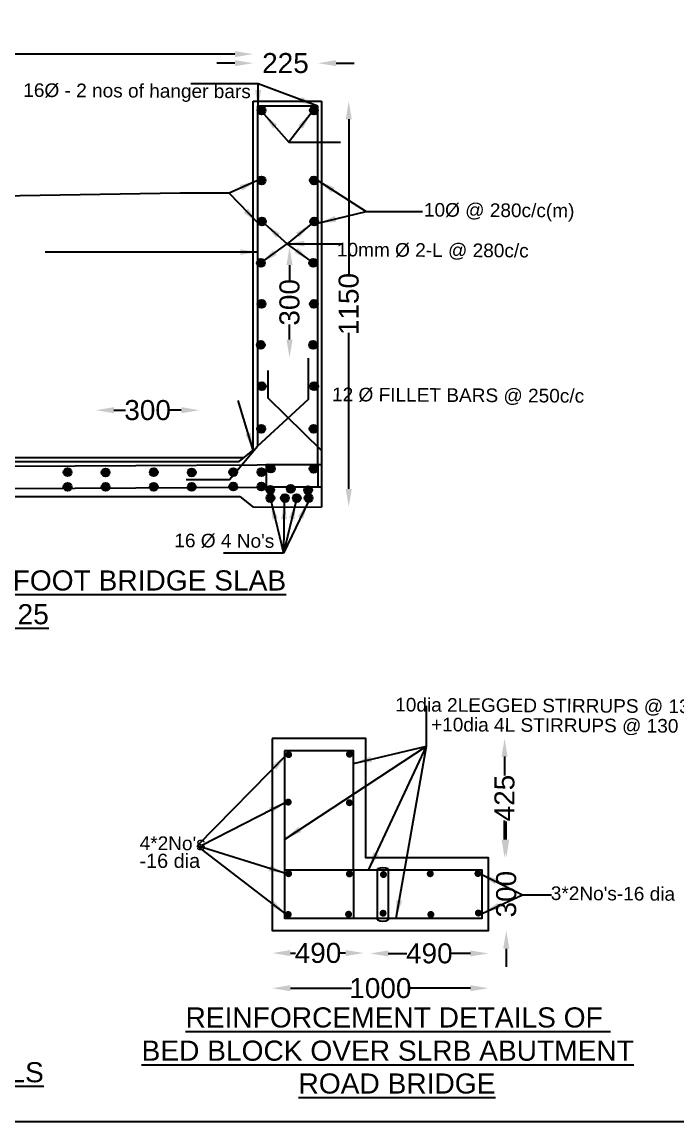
# Model space of a CAD drawing. Header units: millimetres. Extents: x 89797 to 107597, y 3251 to 13712.
# Drawn here: x 94639 to 98243, y 3251 to 9306 of the extents above; entities that cross this region are included whole.
import ezdxf

# ---------------------------------------------------------------- set-up
doc = ezdxf.new("R2010")
doc.units = ezdxf.units.MM
doc.header["$MEASUREMENT"] = 0
doc.layers.add('DRAWING', color=7, linetype='Continuous')
doc.layers.add('TEXT', color=7, linetype='Continuous')
doc.styles.get("Standard").update_dxf_attribs({"font": 'arial.ttf'})
doc.dimstyles.get("Standard").update_dxf_attribs({"dimtxt": 110, "dimasz": 100, "dimexe": 0.18, "dimexo": 0.0625, "dimgap": 0.09, "dimtad": 0, "dimdec": 0, "dimzin": 0, "dimdsep": 46, "dimtxsty": 'Standard', "dimcen": 0.09, "dimse1": 1, "dimse2": 1, "dimadec": 0, "dimazin": 0, "dimtfac": 1, "dimtdec": 0, "dimtofl": 0, "dimtmove": 0, "dimatfit": 3, "dimfxl": 1, "dimtolj": 1, "dimtzin": 0, "dimarcsym": 0})

# ---------------------------------------------------------------- blocks, each defined once
blk = doc.blocks.new('*D29')
at = {"layer": 'Defpoints', "color": 0}
for p in [(95045.4, 7169.3), (95615.3, 7169.3), (95045.4, 7139)]:
    blk.add_point(p, dxfattribs=at)
at = {"layer": 'DRAWING', "color": 0, "lineweight": -2}
for p, q in [((95145.4, 7169.3), (95208.9, 7169.3)), ((95515.3, 7169.3), (95451.7, 7169.3))]:
    blk.add_line(p, q, dxfattribs=at)
at = {"layer": 'DRAWING', "color": 0}
for points in [[(95145.4, 7185.9), (95145.4, 7152.6), (95045.4, 7169.3)], [(95515.3, 7185.9), (95515.3, 7152.6), (95615.3, 7169.3)]]:
    blk.add_solid(points, dxfattribs=at)
at = {"layer": 'DRAWING', "color": 0, "insert": (95330.3, 7169.3), "char_height": 110, "attachment_point": 5}
blk.add_mtext('\\A1;300', dxfattribs=at)
blk = doc.blocks.new('*D30')
at = {"layer": 'Defpoints', "color": 0}
for p in [(96111.3, 8068.2), (96121.7, 8068.2), (96131.6, 7457.6)]:
    blk.add_point(p, dxfattribs=at)
at = {"layer": 'DRAWING', "color": 0, "lineweight": -2}
for p, q in [((96111.3, 7968.2), (96111.3, 7884.3)), ((96111.3, 7557.6), (96111.3, 7641.5))]:
    blk.add_line(p, q, dxfattribs=at)
at = {"layer": 'DRAWING', "color": 0}
for points in [[(96094.7, 7968.2), (96128, 7968.2), (96111.3, 8068.2)], [(96094.7, 7557.6), (96128, 7557.6), (96111.3, 7457.6)]]:
    blk.add_solid(points, dxfattribs=at)
at = {"layer": 'DRAWING', "color": 0, "insert": (96111.3, 7762.9), "char_height": 110, "attachment_point": 5, "rotation": 90}
blk.add_mtext('\\A1;300', dxfattribs=at)
blk = doc.blocks.new('*D33')
at = {"layer": 'Defpoints', "color": 0}
for p in [(96287.2, 8870.9), (96437.1, 8870.9), (96287.2, 6636.2)]:
    blk.add_point(p, dxfattribs=at)
at = {"layer": 'DRAWING', "color": 0, "lineweight": -2}
for p, q in [((96437.1, 8770.9), (96437.1, 7912.5)), ((96437.1, 6736.2), (96437.1, 7594.6))]:
    blk.add_line(p, q, dxfattribs=at)
at = {"layer": 'DRAWING', "color": 0}
for points in [[(96420.5, 8770.9), (96453.8, 8770.9), (96437.1, 8870.9)], [(96420.5, 6736.2), (96453.8, 6736.2), (96437.1, 6636.2)]]:
    blk.add_solid(points, dxfattribs=at)
at = {"layer": 'DRAWING', "color": 0, "insert": (96437.1, 7753.6), "char_height": 110, "attachment_point": 5, "rotation": 90}
blk.add_mtext('\\A1;1150', dxfattribs=at)
blk = doc.blocks.new('*D34')
at = {"layer": 'Defpoints', "color": 0}
for p in [(96267.3, 9079.3), (95910.5, 8870.9), (96267.3, 8870.9)]:
    blk.add_point(p, dxfattribs=at)
at = {"layer": 'DRAWING', "color": 0, "lineweight": -2}
for p, q in [((95810.5, 9079.3), (95710.5, 9079.3)), ((96367.3, 9079.3), (96467.3, 9079.3))]:
    blk.add_line(p, q, dxfattribs=at)
at = {"layer": 'DRAWING', "color": 0}
for points in [[(95810.5, 9096), (95810.5, 9062.7), (95910.5, 9079.3)], [(96367.3, 9096), (96367.3, 9062.7), (96267.3, 9079.3)]]:
    blk.add_solid(points, dxfattribs=at)
at = {"layer": 'DRAWING', "color": 0, "insert": (96088.9, 9079.3), "char_height": 110, "attachment_point": 5}
blk.add_mtext('\\A1;225', dxfattribs=at)
blk = doc.blocks.new('*D35')
at = {"layer": 'Defpoints', "color": 0}
for p in [(92869.4, 9129.1), (92869.4, 8848), (95910.5, 8870.9)]:
    blk.add_point(p, dxfattribs=at)
at = {"layer": 'DRAWING', "color": 0, "lineweight": -2}
for p, q in [((92969.4, 9129.1), (94252.6, 9129.1)), ((95810.5, 9129.1), (94570.5, 9129.1))]:
    blk.add_line(p, q, dxfattribs=at)
at = {"layer": 'DRAWING', "color": 0}
for points in [[(92969.4, 9145.8), (92969.4, 9112.4), (92869.4, 9129.1)], [(95810.5, 9145.8), (95810.5, 9112.4), (95910.5, 9129.1)]]:
    blk.add_solid(points, dxfattribs=at)
at = {"layer": 'DRAWING', "color": 0, "insert": (94411.5, 9129.1), "char_height": 110, "attachment_point": 5}
blk.add_mtext('\\A1;1500', dxfattribs=at)
blk = doc.blocks.new('*D45')
at = {"layer": 'Defpoints', "color": 0}
for p in [(96530.6, 5362.6), (97294.6, 5362.6), (97206.3, 4706.1)]:
    blk.add_point(p, dxfattribs=at)
at = {"layer": 'DRAWING', "color": 0, "lineweight": -2}
for p, q in [((97294.6, 5262.6), (97294.6, 5158.6)), ((97294.6, 4806.1), (97294.6, 4910.1))]:
    blk.add_line(p, q, dxfattribs=at)
at = {"layer": 'DRAWING', "color": 0}
for points in [[(97278, 5262.6), (97311.3, 5262.6), (97294.6, 5362.6)], [(97278, 4806.1), (97311.3, 4806.1), (97294.6, 4706.1)]]:
    blk.add_solid(points, dxfattribs=at)
at = {"layer": 'DRAWING', "color": 0, "insert": (97294.6, 5034.3), "char_height": 110, "attachment_point": 5, "rotation": 90}
blk.add_mtext('\\A1;425', dxfattribs=at)
blk = doc.blocks.new('*D46')
at = {"layer": 'Defpoints', "color": 0}
for p in [(97206.3, 4706.1), (97303.8, 4706.1), (97206.3, 4305)]:
    blk.add_point(p, dxfattribs=at)
at = {"layer": 'DRAWING', "color": 0, "lineweight": -2}
for p, q in [((97303.8, 4806.1), (97303.8, 4906.1)), ((97303.8, 4205), (97303.8, 4105))]:
    blk.add_line(p, q, dxfattribs=at)
at = {"layer": 'DRAWING', "color": 0}
for points in [[(97287.2, 4806.1), (97320.5, 4806.1), (97303.8, 4706.1)], [(97287.2, 4205), (97320.5, 4205), (97303.8, 4305)]]:
    blk.add_solid(points, dxfattribs=at)
at = {"layer": 'DRAWING', "color": 0, "insert": (97303.8, 4505.5), "char_height": 110, "attachment_point": 5, "rotation": 90}
blk.add_mtext('\\A1;300', dxfattribs=at)
blk = doc.blocks.new('*D47')
at = {"layer": 'Defpoints', "color": 0}
for p in [(96554.9, 4305), (97206.3, 4305), (97206.3, 4179)]:
    blk.add_point(p, dxfattribs=at)
at = {"layer": 'DRAWING', "color": 0, "lineweight": -2}
for p, q in [((96654.9, 4179), (96757, 4179)), ((97106.3, 4179), (97004.2, 4179))]:
    blk.add_line(p, q, dxfattribs=at)
at = {"layer": 'DRAWING', "color": 0}
for points in [[(96654.9, 4195.7), (96654.9, 4162.3), (96554.9, 4179)], [(97106.3, 4195.7), (97106.3, 4162.3), (97206.3, 4179)]]:
    blk.add_solid(points, dxfattribs=at)
at = {"layer": 'DRAWING', "color": 0, "insert": (96880.6, 4179), "char_height": 110, "attachment_point": 5}
blk.add_mtext('\\A1;490', dxfattribs=at)
blk = doc.blocks.new('*D48')
at = {"layer": 'Defpoints', "color": 0}
for p in [(96016, 4305), (96016, 4181.4), (96519.9, 4173.2)]:
    blk.add_point(p, dxfattribs=at)
at = {"layer": 'DRAWING', "color": 0, "lineweight": -2}
for p, q in [((96116, 4181.4), (96144.3, 4181.4)), ((96419.9, 4181.4), (96391.6, 4181.4))]:
    blk.add_line(p, q, dxfattribs=at)
at = {"layer": 'DRAWING', "color": 0}
for points in [[(96116, 4198), (96116, 4164.7), (96016, 4181.4)], [(96419.9, 4198), (96419.9, 4164.7), (96519.9, 4181.4)]]:
    blk.add_solid(points, dxfattribs=at)
at = {"layer": 'DRAWING', "color": 0, "insert": (96268, 4181.4), "char_height": 110, "attachment_point": 5}
blk.add_mtext('\\A1;490', dxfattribs=at)
blk = doc.blocks.new('*D44')
at = {"layer": 'Defpoints', "color": 0}
for p in [(96016, 4305), (97206.3, 4305), (97206.3, 3988)]:
    blk.add_point(p, dxfattribs=at)
at = {"layer": 'DRAWING', "color": 0, "lineweight": -2}
for p, q in [((96116, 3988), (96452.2, 3988)), ((97106.3, 3988), (96770.1, 3988))]:
    blk.add_line(p, q, dxfattribs=at)
at = {"layer": 'DRAWING', "color": 0}
for points in [[(96116, 4004.6), (96116, 3971.3), (96016, 3988)], [(97106.3, 4004.6), (97106.3, 3971.3), (97206.3, 3988)]]:
    blk.add_solid(points, dxfattribs=at)
at = {"layer": 'DRAWING', "color": 0, "insert": (96611.1, 3988), "char_height": 110, "attachment_point": 5}
blk.add_mtext('\\A1;1000', dxfattribs=at)

msp = doc.modelspace()

# ---------------------------------------------------------------- hatches: boundary and pattern name
at = {"layer": 'DRAWING'}
h = msp.add_hatch(color=256, dxfattribs=at)
h.paths.add_polyline_path([(95979.2, 8819.5, 0.183648), (95973.7, 8834.1), (95940.8, 8834.1, 0.106401), (95936.2, 8826.1), (95936.2, 8812.9, 0.85914)])
h.paths.add_polyline_path([(95940.8, 8834.1), (95973.7, 8834.1, 0.449154)])
h = msp.add_hatch(color=256, dxfattribs=at)
h.paths.add_polyline_path([(96267.3, 8819.5, 0.183648), (96261.7, 8834.1), (96228.8, 8834.1, 0.106401), (96224.3, 8826.1), (96224.3, 8812.9, 0.85914)])
h.paths.add_polyline_path([(96228.8, 8834.1), (96261.7, 8834.1, 0.449154)])
h = msp.add_hatch(color=256, dxfattribs=at)
h.paths.add_polyline_path([(95979.2, 8434, 0.183648), (95973.7, 8448.6), (95940.8, 8448.6, 0.106401), (95936.2, 8440.5), (95936.2, 8427.4, 0.85914)])
h.paths.add_polyline_path([(95940.8, 8448.6), (95973.7, 8448.6, 0.449154)])
h = msp.add_hatch(color=256, dxfattribs=at)
h.paths.add_polyline_path([(96267.3, 8434, 0.183648), (96261.7, 8448.6), (96228.8, 8448.6, 0.106401), (96224.3, 8440.5), (96224.3, 8427.4, 0.85914)])
h.paths.add_polyline_path([(96228.8, 8448.6), (96261.7, 8448.6, 0.449154)])
h = msp.add_hatch(color=256, dxfattribs=at)
h.paths.add_polyline_path([(95981.5, 8207.7, 0.183648), (95975.9, 8222.3), (95943, 8222.3, 0.106401), (95938.4, 8214.2), (95938.4, 8201.1, 0.85914)])
h.paths.add_polyline_path([(95943, 8222.3), (95975.9, 8222.3, 0.449154)])
h = msp.add_hatch(color=256, dxfattribs=at)
h.paths.add_polyline_path([(96269.5, 8207.7, 0.183648), (96264, 8222.3), (96231.1, 8222.3, 0.106401), (96226.5, 8214.2), (96226.5, 8201.1, 0.85914)])
h.paths.add_polyline_path([(96231.1, 8222.3), (96264, 8222.3, 0.449154)])
h = msp.add_hatch(color=256, dxfattribs=at)
h.paths.add_polyline_path([(95975.9, 7979.9, 0.183648), (95970.3, 7994.5), (95937.4, 7994.5, 0.106401), (95932.9, 7986.4), (95932.9, 7973.3, 0.85914)])
h.paths.add_polyline_path([(95937.4, 7994.5), (95970.3, 7994.5, 0.449154)])
h = msp.add_hatch(color=256, dxfattribs=at)
h.paths.add_polyline_path([(96264, 7979.9, 0.183648), (96258.4, 7994.5), (96225.5, 7994.5, 0.106401), (96221, 7986.4), (96221, 7973.3, 0.85914)])
h.paths.add_polyline_path([(96225.5, 7994.5), (96258.4, 7994.5, 0.449154)])
h = msp.add_hatch(color=256, dxfattribs=at)
h.paths.add_polyline_path([(95979.2, 7754, 0.183648), (95973.7, 7768.6), (95940.8, 7768.6, 0.106401), (95936.2, 7760.6), (95936.2, 7747.5, 0.85914)])
h.paths.add_polyline_path([(95940.8, 7768.6), (95973.7, 7768.6, 0.449154)])
h = msp.add_hatch(color=256, dxfattribs=at)
h.paths.add_polyline_path([(96267.3, 7754, 0.183648), (96261.7, 7768.6), (96228.8, 7768.6, 0.106401), (96224.3, 7760.6), (96224.3, 7747.5, 0.85914)])
h.paths.add_polyline_path([(96228.8, 7768.6), (96261.7, 7768.6, 0.449154)])
h = msp.add_hatch(color=256, dxfattribs=at)
h.paths.add_polyline_path([(95975, 7528.5, 0.183648), (95969.5, 7543.2), (95936.6, 7543.2, 0.106401), (95932, 7535.1), (95932, 7522, 0.85914)])
h.paths.add_polyline_path([(95936.6, 7543.2), (95969.5, 7543.2, 0.449154)])
h = msp.add_hatch(color=256, dxfattribs=at)
h.paths.add_polyline_path([(96263.1, 7528.5, 0.183648), (96257.6, 7543.2), (96224.7, 7543.2, 0.106401), (96220.1, 7535.1), (96220.1, 7522, 0.85914)])
h.paths.add_polyline_path([(96224.7, 7543.2), (96257.6, 7543.2, 0.449154)])
h = msp.add_hatch(color=256, dxfattribs=at)
h.paths.add_polyline_path([(95980.6, 7301.2, 0.183648), (95975.1, 7315.8), (95942.2, 7315.8, 0.106401), (95937.6, 7307.7), (95937.6, 7294.6, 0.85914)])
h.paths.add_polyline_path([(95942.2, 7315.8), (95975.1, 7315.8, 0.449154)])
h = msp.add_hatch(color=256, dxfattribs=at)
h.paths.add_polyline_path([(96268.7, 7301.2, 0.183648), (96263.1, 7315.8), (96230.2, 7315.8, 0.106401), (96225.7, 7307.7), (96225.7, 7294.6, 0.85914)])
h.paths.add_polyline_path([(96230.2, 7315.8), (96263.1, 7315.8, 0.449154)])
h = msp.add_hatch(color=256, dxfattribs=at)
h.paths.add_polyline_path([(95977.8, 7066.8, 0.183648), (95972.3, 7081.4), (95939.4, 7081.4, 0.106401), (95934.8, 7073.3), (95934.8, 7060.2, 0.85914)])
h.paths.add_polyline_path([(95939.4, 7081.4), (95972.3, 7081.4, 0.449154)])
h = msp.add_hatch(color=256, dxfattribs=at)
h.paths.add_polyline_path([(96265.9, 7066.8, 0.183648), (96260.3, 7081.4), (96227.4, 7081.4, 0.106401), (96222.9, 7073.3), (96222.9, 7060.2, 0.85914)])
h.paths.add_polyline_path([(96227.4, 7081.4), (96260.3, 7081.4, 0.449154)])
h = msp.add_hatch(color=256, dxfattribs=at)
h.paths.add_polyline_path([(94912.2, 6827.5, 0.183648), (94906.6, 6842.1), (94873.7, 6842.1, 0.106401), (94869.2, 6834), (94869.2, 6820.9, 0.85914)])
h.paths.add_polyline_path([(94873.7, 6842.1), (94906.6, 6842.1, 0.449154)])
h = msp.add_hatch(color=256, dxfattribs=at)
h.paths.add_polyline_path([(95121.3, 6826.6, 0.183648), (95115.7, 6841.2), (95082.8, 6841.2, 0.106401), (95078.3, 6833.2), (95078.3, 6820.1, 0.85914)])
h.paths.add_polyline_path([(95082.8, 6841.2), (95115.7, 6841.2, 0.449154)])
h = msp.add_hatch(color=256, dxfattribs=at)
h.paths.add_polyline_path([(95385.8, 6827.5, 0.183648), (95380.3, 6842.1), (95347.4, 6842.1, 0.106401), (95342.8, 6834), (95342.8, 6820.9, 0.85914)])
h.paths.add_polyline_path([(95347.4, 6842.1), (95380.3, 6842.1, 0.449154)])
h = msp.add_hatch(color=256, dxfattribs=at)
h.paths.add_polyline_path([(95595, 6826.6, 0.183648), (95589.4, 6841.2), (95556.5, 6841.2, 0.106401), (95552, 6833.2), (95552, 6820.1, 0.85914)])
h.paths.add_polyline_path([(95556.5, 6841.2), (95589.4, 6841.2, 0.449154)])
h = msp.add_hatch(color=256, dxfattribs=at)
h.paths.add_polyline_path([(95823.8, 6828.4, 0.183648), (95818.3, 6843), (95785.4, 6843, 0.106401), (95780.8, 6835), (95780.8, 6821.8, 0.85914)])
h.paths.add_polyline_path([(95785.4, 6843), (95818.3, 6843, 0.449154)])
h = msp.add_hatch(color=256, dxfattribs=at)
h.paths.add_polyline_path([(95978.5, 6828.4, 0.183648), (95973, 6843), (95940.1, 6843, 0.106401), (95935.5, 6835), (95935.5, 6821.8, 0.85914)])
h.paths.add_polyline_path([(95940.1, 6843), (95973, 6843, 0.449154)])
h = msp.add_hatch(color=256, dxfattribs=at)
h.paths.add_polyline_path([(96030.5, 6847.9, 0.183648), (96024.9, 6862.6), (95992, 6862.6, 0.106401), (95987.5, 6854.5), (95987.5, 6841.4, 0.85914)])
h.paths.add_polyline_path([(95992, 6862.6), (96024.9, 6862.6, 0.449154)])
h = msp.add_hatch(color=256, dxfattribs=at)
h.paths.add_polyline_path([(96265.9, 6847.1, 0.183648), (96260.3, 6861.7), (96227.4, 6861.7, 0.106401), (96222.9, 6853.6), (96222.9, 6840.5, 0.85914)])
h.paths.add_polyline_path([(96227.4, 6861.7), (96260.3, 6861.7, 0.449154)])
h = msp.add_hatch(color=256, dxfattribs=at)
h.paths.add_polyline_path([(94912.2, 6747.6, 0.183648), (94906.6, 6762.2), (94873.7, 6762.2, 0.106401), (94869.2, 6754.1), (94869.2, 6741, 0.85914)])
h.paths.add_polyline_path([(94873.7, 6762.2), (94906.6, 6762.2, 0.449154)])
h = msp.add_hatch(color=256, dxfattribs=at)
h.paths.add_polyline_path([(95121.3, 6746.7, 0.183648), (95115.7, 6761.3), (95082.8, 6761.3, 0.106401), (95078.3, 6753.3), (95078.3, 6740.1, 0.85914)])
h.paths.add_polyline_path([(95082.8, 6761.3), (95115.7, 6761.3, 0.449154)])
h = msp.add_hatch(color=256, dxfattribs=at)
h.paths.add_polyline_path([(95385.8, 6747.6, 0.183648), (95380.3, 6762.2), (95347.4, 6762.2, 0.106401), (95342.8, 6754.1), (95342.8, 6741, 0.85914)])
h.paths.add_polyline_path([(95347.4, 6762.2), (95380.3, 6762.2, 0.449154)])
h = msp.add_hatch(color=256, dxfattribs=at)
h.paths.add_polyline_path([(95595, 6746.7, 0.183648), (95589.4, 6761.3), (95556.5, 6761.3, 0.106401), (95552, 6753.3), (95552, 6740.1, 0.85914)])
h.paths.add_polyline_path([(95556.5, 6761.3), (95589.4, 6761.3, 0.449154)])
h = msp.add_hatch(color=256, dxfattribs=at)
h.paths.add_polyline_path([(95823.8, 6748.5, 0.183648), (95818.3, 6763.1), (95785.4, 6763.1, 0.106401), (95780.8, 6755), (95780.8, 6741.9, 0.85914)])
h.paths.add_polyline_path([(95785.4, 6763.1), (95818.3, 6763.1, 0.449154)])
h = msp.add_hatch(color=256, dxfattribs=at)
h.paths.add_polyline_path([(95978.5, 6748.5, 0.183648), (95973, 6763.1), (95940.1, 6763.1, 0.106401), (95935.5, 6755), (95935.5, 6741.9, 0.85914)])
h.paths.add_polyline_path([(95940.1, 6763.1), (95973, 6763.1, 0.449154)])
h = msp.add_hatch(color=256, dxfattribs=at)
h.paths.add_polyline_path([(96027.4, 6731.4, 0.183648), (96021.9, 6746), (95989, 6746, 0.106401), (95984.4, 6738), (95984.4, 6724.9, 0.85914)])
h.paths.add_polyline_path([(95989, 6746), (96021.9, 6746, 0.449154)])
h = msp.add_hatch(color=256, dxfattribs=at)
h.paths.add_polyline_path([(96098.4, 6746), (96137.3, 6746, 0.602653)])
h.paths.add_polyline_path([(96139.9, 6735.7, 0.122117), (96137.3, 6746), (96098.4, 6746, 0.122117), (96095.9, 6735.7, 1)])
for points in [[(96213.3, 6707.6, -0.034559), (96216.3, 6707.8, 0.374296), (96235.3, 6729.6, 0.21421), (96227.9, 6746), (96198.7, 6746, 0.21421), (96191.3, 6729.6, 0.414214)], [(96227.9, 6746, 0.380239), (96198.7, 6746)], [(96028.4, 6685.8, 1), (95984.4, 6685.8, 0.374296), (96003.4, 6664), (96009.4, 6664, 0.374296)], [(96107.6, 6685.8, 1), (96063.6, 6685.8, 0.374296), (96082.6, 6664), (96088.6, 6664, 0.374296)], [(96173, 6685.8, 1), (96129, 6685.8, 0.374296), (96147.9, 6664), (96154, 6664, 0.374296)], [(96216.3, 6707.8, -0.034559), (96213.3, 6707.6, 0.374296), (96194.3, 6685.8, 0.374296), (96213.3, 6664), (96219.4, 6664, 0.374296), (96238.3, 6685.8, 0.414214)]]:
    msp.add_hatch(color=256, dxfattribs=at).paths.add_polyline_path(points)

# ---------------------------------------------------------------- linework, layer by layer
for p in [(96287.2, 8870.9), (95909.2, 6637.4)]:
    msp.add_line(p, (96287.2, 6636.2), dxfattribs=at)
for points in [[(89796.6, 13712.4), (107596.6, 13712.4), (107596.6, 3251.5), (89796.6, 3251.5)], [(92592.4, 6850.4), (96267.3, 6870.9), (96267.3, 6746), (92592.4, 6725.6)], [(96084, 5293.8), (96084, 4373), (97171.2, 4373), (97170.8, 4638.1), (96462.6, 4638.1), (96462.6, 5294.5)]]:
    msp.add_lwpolyline(points, close=True, dxfattribs=at)
for points in [[(92562.5, 8848), (92869.4, 8848), (92869.4, 6960.4), (92950, 6886.1), (95833.3, 6886.1)], [(92562.5, 8848), (92562.5, 6615), (92874.5, 6615), (92954.4, 6694.7), (95838.2, 6694.7)], [(95910.5, 6949.4), (95910.5, 8870.9)], [(95910.5, 8870.9), (96287.2, 8870.9)], [(96267.3, 8843.2), (95935.2, 8843.2), (95935.2, 6971.2)], [(96267.3, 6870.9), (96267.3, 8843.2)], [(95509, 8363.4), (94518.4, 8347.1)], [(95692.1, 8039.3), (94765.8, 8039.3)], [(95935.2, 6971.2), (96214.8, 7230.2), (96214.8, 7454.9)], [(95991, 7388.2), (95991, 7236.9), (96287.2, 6947.9)], [(95541.7, 6787.2), (95780.2, 6787.2), (95935.2, 6971.2)], [(92924.6, 6909.5), (95860.4, 6908.3)], [(95833.3, 6886.1), (95910.5, 6949.4)], [(96287.2, 6746), (95984.4, 6746), (95984.4, 6870.9), (96287.2, 6870.9)], [(95838.2, 6694.7), (95909.2, 6637.4)], [(96016, 5361.6), (96016, 4305), (97206.3, 4305), (97206.3, 4706.1), (96530.6, 4706.1), (96530.6, 5362.6), (96016, 5361.6)], [(96462.6, 4638.1), (96084, 4638.1)], [(96462.6, 4638.1), (96462.6, 4373)], [(96595.7, 4363.5), (96595.7, 4644.7)], [(96654.9, 4644.7), (96654.9, 4363.5)]]:
    msp.add_lwpolyline(points, dxfattribs=at)
at = {"layer": 'DRAWING', "const_width": 19.2}
for points in [[(96096.9, 5273.5, 1), (96116.1, 5273.5, 1)], [(96431.6, 5275.8, 1), (96450.8, 5275.8, 1)], [(96094.6, 5012.2, 1), (96113.7, 5012.2, 1)], [(96431.2, 5008.9, 1), (96450.4, 5008.9, 1)], [(96096.8, 4618.1, 1), (96115.9, 4618.1, 1)], [(96431.2, 4617, 1), (96450.4, 4617, 1)], [(96618.6, 4613.6, 1), (96637.8, 4613.6, 1)], [(96876, 4618, 1), (96895.2, 4618, 1)], [(97138.6, 4619.1, 1), (97157.8, 4619.1, 1)], [(96616.4, 4400.6, 1), (96635.5, 4400.6, 1)], [(97140.9, 4401.6, 1), (97160, 4401.6, 1)], [(96094.5, 4393.9, 1), (96113.7, 4393.9, 1)], [(96426.7, 4395, 1), (96445.9, 4395, 1)], [(96879.4, 4393.8, 1), (96898.6, 4393.8, 1)]]:
    msp.add_lwpolyline(points, format="xyb", close=True, dxfattribs=at)
at = {"layer": 'DRAWING'}
for centre in [(95957.2, 8819.5), (96245.3, 8819.5), (95957.2, 8434), (96245.3, 8434), (95959.5, 8207.7), (96247.5, 8207.7), (95953.9, 7979.9), (96242, 7979.9), (95957.2, 7754), (96245.3, 7754), (95953, 7528.5), (96241.1, 7528.5), (95958.6, 7301.2), (96246.7, 7301.2), (95955.8, 7066.8), (96243.9, 7066.8), (94890.2, 6827.5), (95099.3, 6826.6), (95363.8, 6827.5), (95573, 6826.6), (95801.8, 6828.4), (95956.5, 6828.4), (96008.5, 6847.9), (96243.9, 6847.1), (94890.2, 6747.6), (95099.3, 6746.7), (95363.8, 6747.6), (95573, 6746.7), (95801.8, 6748.5), (95956.5, 6748.5), (96005.4, 6731.4), (96117.9, 6735.7), (96213.3, 6729.6), (96006.4, 6685.8), (96085.6, 6685.8), (96151, 6685.8), (96216.3, 6685.8)]:
    msp.add_circle(centre, 22, dxfattribs=at)
for centre, radius, start, end in [((96625.3, 4569.8), 80.6, 68.45511, 111.54489), ((96625.3, 4426.6), 69.7, 244.87656, 295.12344)]:
    msp.add_arc(centre, radius, start, end, dxfattribs=at)

# ---------------------------------------------------------------- texts
for s, height, p in [('16Ø - 2 nos of hanger bars', 75.002, (94645.9, 8893.8)), ('10Ø @ 280c/c(m)', 75.002, (96850.5, 8235.1)), ('10mm Ø 2-L @ 280c/c ', 75.002, (96371.8, 8016.2)), ('12 Ø FILLET BARS @ 250c/c ', 75.002, (96345, 7218.9)), ("16 Ø 4 No's", 75.002, (95477.2, 6415.1)), ('10dia 2LEGGED STIRRUPS @ 130 C/C', 75.002, (96692.5, 5511.4)), ('+10dia 4L STIRRUPS @ 130 c/c ', 75.002, (96889.7, 5402.3)), ("4*2No's", 75, (95286.2, 4749.2)), ("3*2No's-16 dia", 75.002, (97548.7, 4473.4))]:
    msp.add_text(s, height=height, rotation=359.65712, dxfattribs=at).set_placement(p)
at = {"layer": 'DRAWING', "insert": (95285.5, 4728.3), "char_height": 78.18, "width": 342.183, "attachment_point": 1}
msp.add_mtext('-16 dia', dxfattribs=at)
at = {"layer": 'TEXT'}
for s, p in [('%%UREINFORCEMENT DETAILS FOOT BRIDGE SLAB', (92507, 6176.8)), ('%%USCALE :- 1.25', (93797.5, 5991)), ('%%UREINFORCEMENT DETAILS OF ', (95539.1, 3771.6)), ('%%UBED BLOCK OVER SLRB ABUTMENT', (95297.1, 3588.8)), ('%%UDETAILS OF KERB & HAND RAILS', (92273.9, 3470.2)), ('%%UROAD BRIDGE', (96160.7, 3408))]:
    msp.add_text(s, height=110.787, dxfattribs=at).set_placement(p)

# ---------------------------------------------------------------- dimensions: what is measured, and where the dimension line sits
at = {"layer": 'DRAWING'}
dim = msp.add_linear_dim(base=(92869.4, 9129.1), p1=(95910.5, 8870.9), p2=(92869.4, 8848), text='1500', dimstyle='Standard', dxfattribs=at)
dim.commit()
dim.dimension.update_dxf_attribs({"geometry": '*D35', "text_midpoint": (94411.5, 9129.1), "dimtype": 160})
for base, p1, p2, text, picture, middle in [((96267.3, 9079.3), (95910.5, 8870.9), (96267.3, 8870.9), '225', '*D34', (96088.9, 9079.3)), ((95045.4, 7169.3), (95615.3, 7169.3), (95045.4, 7139), '300', '*D29', (95330.3, 7169.3)), ((96016, 4181.4), (96519.9, 4173.2), (96016, 4305), '490', '*D48', (96268, 4181.4)), ((97206.3, 3988), (96016, 4305), (97206.3, 4305), '1000', '*D44', (96611.1, 3988)), ((97206.3, 4179), (96554.9, 4305), (97206.3, 4305), '490', '*D47', (96880.6, 4179))]:
    dim = msp.add_linear_dim(base=base, p1=p1, p2=p2, text=text, dimstyle='Standard', dxfattribs=at)
    dim.commit()
    dim.dimension.update_dxf_attribs({"geometry": picture, "text_midpoint": middle})
for base, p1, p2, text, picture, middle in [((96437.1, 8870.9), (96287.2, 6636.2), (96287.2, 8870.9), '1150', '*D33', (96437.1, 7753.6)), ((96111.3, 8068.2), (96131.6, 7457.6), (96121.7, 8068.2), '300', '*D30', (96111.3, 7762.9)), ((97294.6, 5362.6), (97206.3, 4706.1), (96530.6, 5362.6), '425', '*D45', (97294.6, 5034.3)), ((97303.8, 4706.1), (97206.3, 4305), (97206.3, 4706.1), '300', '*D46', (97303.8, 4505.5))]:
    dim = msp.add_linear_dim(base=base, p1=p1, p2=p2, angle=90, text=text, dimstyle='Standard', dxfattribs=at)
    dim.commit()
    dim.dimension.update_dxf_attribs({"geometry": picture, "text_midpoint": middle})

# ---------------------------------------------------------------- leaders
for points, override in [([(96267.3, 8843.2), (95938.6, 8965.2), (95567.9, 8965.2)], {"dimgap": 0.09, "dimtad": 0}), ([(95938.6, 8831.2), (95938.6, 8965.2)], {"dimgap": 0.09, "dimtad": 0}), ([(95969.2, 8801.1), (96106.7, 8644), (96391.1, 8644)], {"dimasz": 95, "dimgap": 0.09, "dimtad": 0, "dimfxl": 2000, "dimarcsym": 1}), ([(96229.8, 8803.9), (96106.7, 8644)], {"dimasz": 95, "dimgap": 0.09, "dimtad": 0, "dimfxl": 2000, "dimarcsym": 1}), ([(95935.2, 8434), (95778.8, 8363.4), (95509, 8363.4)], {"dimgap": 0.09, "dimtad": 0}), ([(96267.3, 8434), (96532.4, 8263.3)], {"dimgap": 0.09, "dimtad": 0}), ([(95940.6, 8196.3), (95778.8, 8363.4)], {"dimgap": 0.09, "dimtad": 0}), ([(96267.3, 8198), (96532.4, 8263.3), (96842.1, 8263.3)], {"dimgap": 0.09, "dimtad": 0}), ([(95976.7, 8194), (96097.8, 8085.7)], {"dimasz": 95, "dimgap": 0.09, "dimtad": 0, "dimfxl": 2000, "dimarcsym": 1}), ([(96230.5, 8193.8), (96097.8, 8085.7)], {"dimasz": 95, "dimgap": 0.09, "dimtad": 0, "dimfxl": 2000, "dimarcsym": 1}), ([(95935.2, 8039.3), (95692.1, 8039.3)], {"dimasz": 95, "dimgap": 0.09, "dimtad": 0, "dimfxl": 2000, "dimarcsym": 1}), ([(95953.9, 7979.9), (96097.8, 8085.7)], {"dimasz": 95, "dimgap": 0.09, "dimtad": 0, "dimfxl": 2000, "dimarcsym": 1}), ([(96097.8, 8085.7), (96396.6, 8085.7)], {"dimasz": 95, "dimgap": 0.09, "dimtad": 0, "dimfxl": 2000, "dimarcsym": 1}), ([(96224.2, 7992.9), (96097.8, 8085.7)], {"dimasz": 95, "dimgap": 0.09, "dimtad": 0, "dimfxl": 2000, "dimarcsym": 1}), ([(95910.5, 6949.4), (95829.1, 7221.8)], {"dimasz": 95, "dimgap": 0.09, "dimtad": 0, "dimfxl": 2000, "dimarcsym": 1}), ([(96213.3, 6664), (96077.9, 6381.9), (95748.6, 6381.9)], {"dimasz": 95, "dimgap": 0.09, "dimtad": 0, "dimfxl": 2000, "dimarcsym": 1}), ([(96009.4, 6664), (96077.9, 6381.9)], {"dimasz": 95, "dimgap": 0.09, "dimtad": 0, "dimfxl": 2000, "dimarcsym": 1}), ([(96082.6, 6664), (96077.9, 6381.9)], {"dimasz": 95, "dimgap": 0.09, "dimtad": 0, "dimfxl": 2000, "dimarcsym": 1}), ([(96145.8, 6664.4), (96077.9, 6381.9)], {"dimasz": 95, "dimgap": 0.09, "dimtad": 0, "dimfxl": 2000, "dimarcsym": 1}), ([(96697.3, 4373), (96864.6, 5320.8), (96864.6, 5542.9)], {"dimgap": 0.09, "dimtad": 0}), ([(96096.9, 5273.5), (95603.2, 4770.8)], {"dimgap": 0.09, "dimtad": 0}), ([(96084, 4806.3), (96864.6, 5320.8)], {"dimgap": 0.09, "dimtad": 0}), ([(96462.6, 5224.9), (96864.6, 5320.8)], {"dimgap": 0.09, "dimtad": 0}), ([(96545.5, 4638.1), (96864.6, 5320.8)], {"dimgap": 0.09, "dimtad": 0}), ([(96094.6, 5012.2), (95629.5, 4773.4)], {"dimgap": 0.09, "dimtad": 0}), ([(96096.8, 4618.1), (95603.2, 4770.8)], {"dimgap": 0.09, "dimtad": 0}), ([(96094.5, 4393.9), (95603.2, 4770.8)], {"dimgap": 0.09, "dimtad": 0}), ([(97157.8, 4619.1), (97392.7, 4501), (97552.9, 4501)], {"dimgap": 0.09, "dimtad": 0}), ([(97171.2, 4399.7), (97392.7, 4501)], {"dimgap": 0.09, "dimtad": 0})]:
    msp.add_leader(points, dimstyle='Standard', override=override, dxfattribs=at)

doc.saveas('drawing.dxf')
